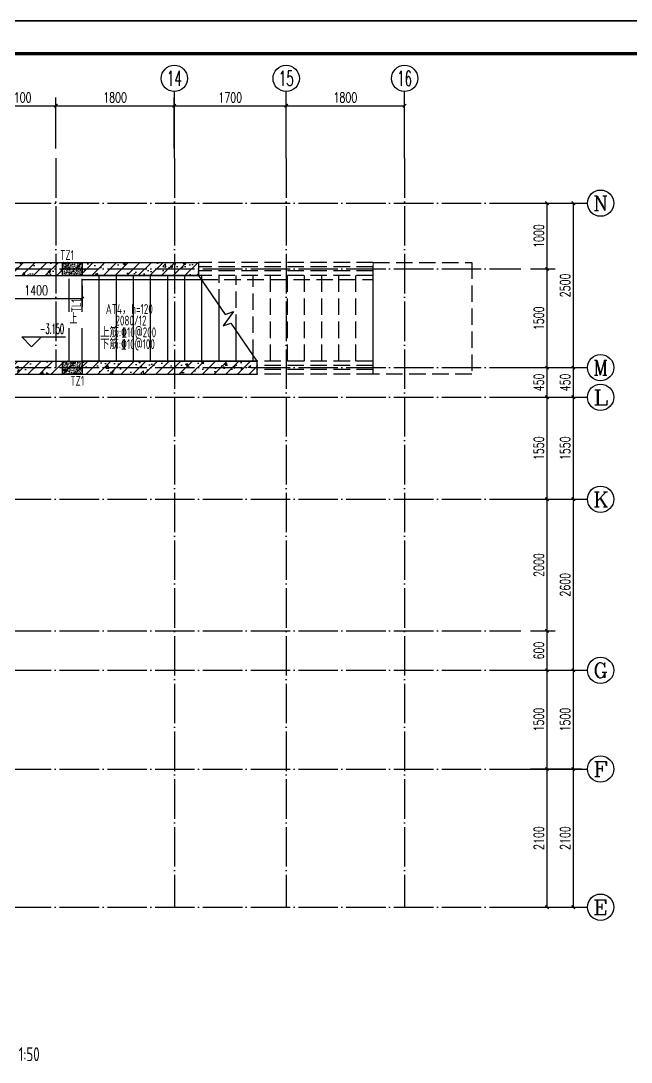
# Model space of a CAD drawing. Extents: x 393367 to 3005760, y 4998 to 826018.
# Drawn here: x 2821809 to 2831084, y 571535 to 587362 of the extents above; entities that cross this region are included whole.
import ezdxf
from ezdxf.enums import TextEntityAlignment as Align

# ---------------------------------------------------------------- set-up
doc = ezdxf.new("R2010")
doc.units = 0
doc.header["$LTSCALE"] = 1000
for name, pattern in [('#P_--_20B1_001_t3$0$DASH', [0.35, 0.25, -0.1]), ('DASHED', [0.75, 0.5, -0.25]), ('DOTE', [2.42, 2, -0.2, 0.02, -0.2])]:
    doc.linetypes.add(name, pattern=pattern)
doc.layers.get('0').update_dxf_attribs({"linetype": 'CONTINUOUS'})
doc.layers.get('Defpoints').update_dxf_attribs({"linetype": 'CONTINUOUS'})
for name, color, linetype in [('-TK', 7, 'CONTINUOUS'), ('AXIS', 3, 'CONTINUOUS'), ('AXIS_TEXT', 7, 'CONTINUOUS'), ('DIM_ELEV', 3, 'CONTINUOUS'), ('DIM_SYMB', 3, 'CONTINUOUS'), ('DOTE', 8, 'DOTE'), ('G', 1, 'CONTINUOUS'), ('PUB_DIM', 3, 'CONTINUOUS'), ('PUB_HATCH', 8, 'CONTINUOUS'), ('PUB_TEXT', 7, 'CONTINUOUS'), ('S-梁', 4, 'DASHED'), ('STAIR', 2, 'CONTINUOUS'), ('TEXT', 7, 'CONTINUOUS'), ('WALL', 130, 'CONTINUOUS'), ('尺寸标注', 86, 'CONTINUOUS')]:
    doc.layers.add(name, color=color, linetype=linetype)
doc.layers.add('yichutu', color=7, linetype='CONTINUOUS', true_color=0xffffff, plot=False)
doc.layers.add('平面-看线', color=148, linetype='CONTINUOUS', lineweight=15)
doc.styles.add('_TCH_AXIS', font='COMPLEX', dxfattribs={"bigfont": 'GBCBIG'})
doc.styles.add('_TCH_DIM', font='simplex.shx', dxfattribs={"width": 0.65, "bigfont": 'gbcbig.shx'})
doc.styles.add('_TCH_DIM_T3', font='SIMPLEX', dxfattribs={"width": 0.705882, "bigfont": 'GBCBIG'})
doc.styles.add('COMPLEX', font='COMPLEX')
doc.styles.add('TSSD_Rein', font='Tssdeng.shx', dxfattribs={"width": 0.7, "bigfont": 'hztxt.shx'})
doc.dimstyles.new('_TCH_ARCH&&50', dxfattribs={"dimtxt": 148.75, "dimasz": 50, "dimexe": 125, "dimexo": 150, "dimgap": 50, "dimtad": 1, "dimdec": 0, "dimzin": 0, "dimdsep": 46, "dimtxsty": '_TCH_DIM_T3', "dimblk": 'ARCHTICK', "dimcen": 0.09, "dimclrt": 4, "dimazin": 2, "dimtfac": 1, "dimtdec": 0, "dimtix": 1, "dimtmove": 2, "dimatfit": 3, "dimfxl": 1, "dimtolj": 1, "dimtzin": 0, "dimarcsym": 0})
pattern_1 = [(45, (2400942.72, 472320.16), (-88.388348, 88.388348), []), (50, (2400942.72, 472320.16), (358.6301, -31.37607), [37.5, -412.5]), (355, (2400942.7, 472320.16), (-69.37567, 376.09607), [30, -330]), (100.4514, (2400972.6, 472317.55), (289.2547, 344.71977), [31.8701, -350.57106]), (46.1842, (2400942.7, 472420.16), (533.62052, -82.7595), [56.25, -618.75]), (96.6356, (2400987.2, 472413.26), (467.33135, 487.05894), [47.80514, -525.8565]), (351.1842, (2400942.7, 472420.16), (467.331, 487.0593), [45, -495]), (21, (2400992.72, 472395.16), (298.45353, -201.30945), [37.5, -412.5]), (326, (2400992.7, 472395.16), (121.65767, 362.57502), [30, -330]), (71.4514, (2401017.6, 472378.4), (420.11131, 161.26525), [31.8701, -350.57106]), (37.5, (2400942.72, 472320.16), (6.079928, 166.446927), [0, -326, 0, -335, 0, -331.25]), (7.5, (2400942.72, 472320.16), (131.53477, 197.205856), [0, -191, 0, -318.5, 0, -126.25]), (327.5, (2400831.22, 472320.16), (266.91122, -11.277436), [0, -125, 0, -390, 0, -517.5]), (317.5, (2400781.22, 472320.16), (291.59308, 50.05249), [0, -162.5, 0, -259, 0, -367.5])]

# ---------------------------------------------------------------- blocks, each defined once
blk = doc.blocks.new('_axiso')
blk.add_circle((0, 0), 0.5)
at = {"layer": 'AXIS_TEXT', "style": 'COMPLEX', "width": 1.041667}
blk.add_attdef('A', text='', height=0.56, dxfattribs=at).set_placement((-0.25, -0.28), (0.25, -0.28), align=Align.FIT)
blk = doc.blocks.new('_ArchTick')
at = {"color": 0, "linetype": 'ByBlock', "const_width": 0.4}
blk.add_lwpolyline([(-0.5, -0.5), (0.5, 0.5)], dxfattribs=at)
blk = doc.blocks.new('*D2053')
at = {"layer": 'Defpoints', "color": 0, "transparency": 16777216}
for p in [(2829405, 575991), (2829805, 575991), (2829405, 573891)]:
    blk.add_point(p, dxfattribs=at)
at = {"layer": '尺寸标注', "color": 0, "lineweight": -2, "transparency": 16777216}
for p, q in [((2829555, 575991), (2829930, 575991)), ((2829805, 573891), (2829805, 575991)), ((2829555, 573891), (2829930, 573891))]:
    blk.add_line(p, q, dxfattribs=at)
at = {"layer": '尺寸标注', "color": 0, "lineweight": -2, "transparency": 16777216, "xscale": 50, "yscale": 50, "zscale": 50}
for p, rotation in [((2829805, 575991), 90), ((2829805, 573891), 270)]:
    blk.add_blockref('_ArchTick', p, dxfattribs=dict(at, rotation=rotation))
at = {"layer": '尺寸标注', "color": 4, "transparency": 16777216, "insert": (2829681, 574941), "char_height": 148.8, "attachment_point": 5, "rotation": 90, "style": '_TCH_DIM_T3'}
blk.add_mtext('\\A1;2100', dxfattribs=at)
blk = doc.blocks.new('*D2054')
at = {"layer": 'Defpoints', "color": 0, "transparency": 16777216}
for p in [(2829405, 577491), (2829805, 577491), (2829405, 575991)]:
    blk.add_point(p, dxfattribs=at)
at = {"layer": '尺寸标注', "color": 0, "lineweight": -2, "transparency": 16777216}
for p, q in [((2829555, 577491), (2829930, 577491)), ((2829805, 575991), (2829805, 577491)), ((2829555, 575991), (2829930, 575991))]:
    blk.add_line(p, q, dxfattribs=at)
at = {"layer": '尺寸标注', "color": 0, "lineweight": -2, "transparency": 16777216, "xscale": 50, "yscale": 50, "zscale": 50}
for p, rotation in [((2829805, 577491), 90), ((2829805, 575991), 270)]:
    blk.add_blockref('_ArchTick', p, dxfattribs=dict(at, rotation=rotation))
at = {"layer": '尺寸标注', "color": 4, "transparency": 16777216, "insert": (2829681, 576741), "char_height": 148.8, "attachment_point": 5, "rotation": 90, "style": '_TCH_DIM_T3'}
blk.add_mtext('\\A1;1500', dxfattribs=at)
blk = doc.blocks.new('*D2055')
at = {"layer": 'Defpoints', "color": 0, "transparency": 16777216}
for p in [(2829405, 578091), (2829805, 578091), (2829405, 577491)]:
    blk.add_point(p, dxfattribs=at)
at = {"layer": '尺寸标注', "color": 0, "lineweight": -2, "transparency": 16777216}
for p, q in [((2829555, 578091), (2829930, 578091)), ((2829805, 577491), (2829805, 578091)), ((2829555, 577491), (2829930, 577491))]:
    blk.add_line(p, q, dxfattribs=at)
at = {"layer": '尺寸标注', "color": 0, "lineweight": -2, "transparency": 16777216, "xscale": 50, "yscale": 50, "zscale": 50}
for p, rotation in [((2829805, 578091), 90), ((2829805, 577491), 270)]:
    blk.add_blockref('_ArchTick', p, dxfattribs=dict(at, rotation=rotation))
at = {"layer": '尺寸标注', "color": 4, "transparency": 16777216, "insert": (2829681, 577791), "char_height": 148.8, "attachment_point": 5, "rotation": 90, "style": '_TCH_DIM_T3'}
blk.add_mtext('\\A1;600', dxfattribs=at)
blk = doc.blocks.new('*D2056')
at = {"layer": 'Defpoints', "color": 0, "transparency": 16777216}
for p in [(2829405, 580091), (2829805, 580091), (2829405, 578091)]:
    blk.add_point(p, dxfattribs=at)
at = {"layer": '尺寸标注', "color": 0, "lineweight": -2, "transparency": 16777216}
for p, q in [((2829555, 580091), (2829930, 580091)), ((2829805, 578091), (2829805, 580091)), ((2829555, 578091), (2829930, 578091))]:
    blk.add_line(p, q, dxfattribs=at)
at = {"layer": '尺寸标注', "color": 0, "lineweight": -2, "transparency": 16777216, "xscale": 50, "yscale": 50, "zscale": 50}
for p, rotation in [((2829805, 580091), 90), ((2829805, 578091), 270)]:
    blk.add_blockref('_ArchTick', p, dxfattribs=dict(at, rotation=rotation))
at = {"layer": '尺寸标注', "color": 4, "transparency": 16777216, "insert": (2829681, 579091), "char_height": 148.8, "attachment_point": 5, "rotation": 90, "style": '_TCH_DIM_T3'}
blk.add_mtext('\\A1;2000', dxfattribs=at)
blk = doc.blocks.new('*D2057')
at = {"layer": 'Defpoints', "color": 0, "transparency": 16777216}
for p in [(2829405, 581641), (2829805, 581641), (2829405, 580091)]:
    blk.add_point(p, dxfattribs=at)
at = {"layer": '尺寸标注', "color": 0, "lineweight": -2, "transparency": 16777216}
for p, q in [((2829555, 581641), (2829930, 581641)), ((2829805, 580091), (2829805, 581641)), ((2829555, 580091), (2829930, 580091))]:
    blk.add_line(p, q, dxfattribs=at)
at = {"layer": '尺寸标注', "color": 0, "lineweight": -2, "transparency": 16777216, "xscale": 50, "yscale": 50, "zscale": 50}
for p, rotation in [((2829805, 581641), 90), ((2829805, 580091), 270)]:
    blk.add_blockref('_ArchTick', p, dxfattribs=dict(at, rotation=rotation))
at = {"layer": '尺寸标注', "color": 4, "transparency": 16777216, "insert": (2829681, 580866), "char_height": 148.8, "attachment_point": 5, "rotation": 90, "style": '_TCH_DIM_T3'}
blk.add_mtext('\\A1;1550', dxfattribs=at)
blk = doc.blocks.new('*D2058')
at = {"layer": 'Defpoints', "color": 0, "transparency": 16777216}
for p in [(2829405, 582091), (2829805, 582091), (2829405, 581641)]:
    blk.add_point(p, dxfattribs=at)
at = {"layer": '尺寸标注', "color": 0, "lineweight": -2, "transparency": 16777216}
for p, q in [((2829555, 582091), (2829930, 582091)), ((2829805, 581641), (2829805, 582091)), ((2829555, 581641), (2829930, 581641))]:
    blk.add_line(p, q, dxfattribs=at)
at = {"layer": '尺寸标注', "color": 0, "lineweight": -2, "transparency": 16777216, "xscale": 50, "yscale": 50, "zscale": 50}
for p, rotation in [((2829805, 582091), 90), ((2829805, 581641), 270)]:
    blk.add_blockref('_ArchTick', p, dxfattribs=dict(at, rotation=rotation))
at = {"layer": '尺寸标注', "color": 4, "transparency": 16777216, "insert": (2829681, 581866), "char_height": 148.8, "attachment_point": 5, "rotation": 90, "style": '_TCH_DIM_T3'}
blk.add_mtext('\\A1;450', dxfattribs=at)
blk = doc.blocks.new('*D2059')
at = {"layer": 'Defpoints', "color": 0, "transparency": 16777216}
for p in [(2829405, 583591), (2829805, 583591), (2829405, 582091)]:
    blk.add_point(p, dxfattribs=at)
at = {"layer": '尺寸标注', "color": 0, "lineweight": -2, "transparency": 16777216}
for p, q in [((2829555, 583591), (2829930, 583591)), ((2829805, 582091), (2829805, 583591)), ((2829555, 582091), (2829930, 582091))]:
    blk.add_line(p, q, dxfattribs=at)
at = {"layer": '尺寸标注', "color": 0, "lineweight": -2, "transparency": 16777216, "xscale": 50, "yscale": 50, "zscale": 50}
for p, rotation in [((2829805, 583591), 90), ((2829805, 582091), 270)]:
    blk.add_blockref('_ArchTick', p, dxfattribs=dict(at, rotation=rotation))
at = {"layer": '尺寸标注', "color": 4, "transparency": 16777216, "insert": (2829681, 582841), "char_height": 148.8, "attachment_point": 5, "rotation": 90, "style": '_TCH_DIM_T3'}
blk.add_mtext('\\A1;1500', dxfattribs=at)
blk = doc.blocks.new('*D2060')
at = {"layer": 'Defpoints', "color": 0, "transparency": 16777216}
for p in [(2829405, 584591), (2829805, 584591), (2829405, 583591)]:
    blk.add_point(p, dxfattribs=at)
at = {"layer": '尺寸标注', "color": 0, "lineweight": -2, "transparency": 16777216}
for p, q in [((2829555, 584591), (2829930, 584591)), ((2829805, 583591), (2829805, 584591)), ((2829555, 583591), (2829930, 583591))]:
    blk.add_line(p, q, dxfattribs=at)
at = {"layer": '尺寸标注', "color": 0, "lineweight": -2, "transparency": 16777216, "xscale": 50, "yscale": 50, "zscale": 50}
for p, rotation in [((2829805, 584591), 90), ((2829805, 583591), 270)]:
    blk.add_blockref('_ArchTick', p, dxfattribs=dict(at, rotation=rotation))
at = {"layer": '尺寸标注', "color": 4, "transparency": 16777216, "insert": (2829681, 584091), "char_height": 148.8, "attachment_point": 5, "rotation": 90, "style": '_TCH_DIM_T3'}
blk.add_mtext('\\A1;1000', dxfattribs=at)
blk = doc.blocks.new('*D2061')
at = {"layer": 'Defpoints', "color": 0, "transparency": 16777216}
for p in [(2829405, 575991), (2830205, 575991), (2829405, 573891)]:
    blk.add_point(p, dxfattribs=at)
at = {"layer": 'PUB_DIM', "color": 0, "lineweight": -2, "transparency": 16777216}
for p, q in [((2829555, 575991), (2830330, 575991)), ((2830205, 573891), (2830205, 575991)), ((2829555, 573891), (2830330, 573891))]:
    blk.add_line(p, q, dxfattribs=at)
at = {"layer": 'PUB_DIM', "color": 0, "lineweight": -2, "transparency": 16777216, "xscale": 50, "yscale": 50, "zscale": 50}
for p, rotation in [((2830205, 575991), 90), ((2830205, 573891), 270)]:
    blk.add_blockref('_ArchTick', p, dxfattribs=dict(at, rotation=rotation))
at = {"layer": 'PUB_DIM', "color": 4, "transparency": 16777216, "insert": (2830081, 574941), "char_height": 148.8, "attachment_point": 5, "rotation": 90, "style": '_TCH_DIM_T3'}
blk.add_mtext('\\A1;2100', dxfattribs=at)
blk = doc.blocks.new('*D2062')
at = {"layer": 'Defpoints', "color": 0, "transparency": 16777216}
for p in [(2829405, 577491), (2830205, 577491), (2829405, 575991)]:
    blk.add_point(p, dxfattribs=at)
at = {"layer": 'PUB_DIM', "color": 0, "lineweight": -2, "transparency": 16777216}
for p, q in [((2829555, 577491), (2830330, 577491)), ((2830205, 575991), (2830205, 577491)), ((2829555, 575991), (2830330, 575991))]:
    blk.add_line(p, q, dxfattribs=at)
at = {"layer": 'PUB_DIM', "color": 0, "lineweight": -2, "transparency": 16777216, "xscale": 50, "yscale": 50, "zscale": 50}
for p, rotation in [((2830205, 577491), 90), ((2830205, 575991), 270)]:
    blk.add_blockref('_ArchTick', p, dxfattribs=dict(at, rotation=rotation))
at = {"layer": 'PUB_DIM', "color": 4, "transparency": 16777216, "insert": (2830081, 576741), "char_height": 148.8, "attachment_point": 5, "rotation": 90, "style": '_TCH_DIM_T3'}
blk.add_mtext('\\A1;1500', dxfattribs=at)
blk = doc.blocks.new('*D2063')
at = {"layer": 'Defpoints', "color": 0, "transparency": 16777216}
for p in [(2829405, 580091), (2830205, 580091), (2829405, 577491)]:
    blk.add_point(p, dxfattribs=at)
at = {"layer": 'PUB_DIM', "color": 0, "lineweight": -2, "transparency": 16777216}
for p, q in [((2829555, 580091), (2830330, 580091)), ((2830205, 577491), (2830205, 580091)), ((2829555, 577491), (2830330, 577491))]:
    blk.add_line(p, q, dxfattribs=at)
at = {"layer": 'PUB_DIM', "color": 0, "lineweight": -2, "transparency": 16777216, "xscale": 50, "yscale": 50, "zscale": 50}
for p, rotation in [((2830205, 580091), 90), ((2830205, 577491), 270)]:
    blk.add_blockref('_ArchTick', p, dxfattribs=dict(at, rotation=rotation))
at = {"layer": 'PUB_DIM', "color": 4, "transparency": 16777216, "insert": (2830081, 578791), "char_height": 148.8, "attachment_point": 5, "rotation": 90, "style": '_TCH_DIM_T3'}
blk.add_mtext('\\A1;2600', dxfattribs=at)
blk = doc.blocks.new('*D2064')
at = {"layer": 'Defpoints', "color": 0, "transparency": 16777216}
for p in [(2829405, 581641), (2830205, 581641), (2829405, 580091)]:
    blk.add_point(p, dxfattribs=at)
at = {"layer": 'PUB_DIM', "color": 0, "lineweight": -2, "transparency": 16777216}
for p, q in [((2829555, 581641), (2830330, 581641)), ((2830205, 580091), (2830205, 581641)), ((2829555, 580091), (2830330, 580091))]:
    blk.add_line(p, q, dxfattribs=at)
at = {"layer": 'PUB_DIM', "color": 0, "lineweight": -2, "transparency": 16777216, "xscale": 50, "yscale": 50, "zscale": 50}
for p, rotation in [((2830205, 581641), 90), ((2830205, 580091), 270)]:
    blk.add_blockref('_ArchTick', p, dxfattribs=dict(at, rotation=rotation))
at = {"layer": 'PUB_DIM', "color": 4, "transparency": 16777216, "insert": (2830081, 580866), "char_height": 148.8, "attachment_point": 5, "rotation": 90, "style": '_TCH_DIM_T3'}
blk.add_mtext('\\A1;1550', dxfattribs=at)
blk = doc.blocks.new('*D2065')
at = {"layer": 'Defpoints', "color": 0, "transparency": 16777216}
for p in [(2829405, 582091), (2830205, 582091), (2829405, 581641)]:
    blk.add_point(p, dxfattribs=at)
at = {"layer": 'PUB_DIM', "color": 0, "lineweight": -2, "transparency": 16777216}
for p, q in [((2829555, 582091), (2830330, 582091)), ((2830205, 581641), (2830205, 582091)), ((2829555, 581641), (2830330, 581641))]:
    blk.add_line(p, q, dxfattribs=at)
at = {"layer": 'PUB_DIM', "color": 0, "lineweight": -2, "transparency": 16777216, "xscale": 50, "yscale": 50, "zscale": 50}
for p, rotation in [((2830205, 582091), 90), ((2830205, 581641), 270)]:
    blk.add_blockref('_ArchTick', p, dxfattribs=dict(at, rotation=rotation))
at = {"layer": 'PUB_DIM', "color": 4, "transparency": 16777216, "insert": (2830081, 581866), "char_height": 148.8, "attachment_point": 5, "rotation": 90, "style": '_TCH_DIM_T3'}
blk.add_mtext('\\A1;450', dxfattribs=at)
blk = doc.blocks.new('*D2066')
at = {"layer": 'Defpoints', "color": 0, "transparency": 16777216}
for p in [(2829405, 584591), (2830205, 584591), (2829405, 582091)]:
    blk.add_point(p, dxfattribs=at)
at = {"layer": 'PUB_DIM', "color": 0, "lineweight": -2, "transparency": 16777216}
for p, q in [((2829555, 584591), (2830330, 584591)), ((2830205, 582091), (2830205, 584591)), ((2829555, 582091), (2830330, 582091))]:
    blk.add_line(p, q, dxfattribs=at)
at = {"layer": 'PUB_DIM', "color": 0, "lineweight": -2, "transparency": 16777216, "xscale": 50, "yscale": 50, "zscale": 50}
for p, rotation in [((2830205, 584591), 90), ((2830205, 582091), 270)]:
    blk.add_blockref('_ArchTick', p, dxfattribs=dict(at, rotation=rotation))
at = {"layer": 'PUB_DIM', "color": 4, "transparency": 16777216, "insert": (2830081, 583341), "char_height": 148.8, "attachment_point": 5, "rotation": 90, "style": '_TCH_DIM_T3'}
blk.add_mtext('\\A1;2500', dxfattribs=at)
blk = doc.blocks.new('*D2110')
at = {"layer": 'Defpoints', "color": 0, "transparency": 16777216}
for p in [(2821341, 583491), (2822741, 583491), (2822741, 583141)]:
    blk.add_point(p, dxfattribs=at)
at = {"layer": '尺寸标注', "color": 0, "lineweight": -2, "transparency": 16777216}
for p, q in [((2821341, 583341), (2821341, 583016)), ((2822741, 583341), (2822741, 583016)), ((2821341, 583141), (2822741, 583141))]:
    blk.add_line(p, q, dxfattribs=at)
at = {"layer": '尺寸标注', "color": 0, "lineweight": -2, "transparency": 16777216, "xscale": 50, "yscale": 50, "zscale": 50, "rotation": 180}
blk.add_blockref('_ArchTick', (2821341, 583141), dxfattribs=at)
at = {"layer": '尺寸标注', "color": 0, "lineweight": -2, "transparency": 16777216, "xscale": 50, "yscale": 50, "zscale": 50}
blk.add_blockref('_ArchTick', (2822741, 583141), dxfattribs=at)
at = {"layer": '尺寸标注', "color": 4, "transparency": 16777216, "insert": (2822041, 583265), "char_height": 148.8, "attachment_point": 5, "style": '_TCH_DIM_T3'}
blk.add_mtext('\\A1;1400', dxfattribs=at)
blk = doc.blocks.new('*D2123')
at = {"layer": 'Defpoints', "color": 0, "transparency": 16777216}
for p in [(2822341, 586072), (2821241, 585272), (2822341, 585272)]:
    blk.add_point(p, dxfattribs=at)
at = {"layer": 'PUB_DIM', "color": 0, "lineweight": -2, "transparency": 16777216}
for p, q in [((2821241, 585422), (2821241, 586197)), ((2822341, 585422), (2822341, 586197)), ((2821241, 586072), (2822341, 586072))]:
    blk.add_line(p, q, dxfattribs=at)
at = {"layer": 'PUB_DIM', "color": 0, "lineweight": -2, "transparency": 16777216, "xscale": 50, "yscale": 50, "zscale": 50, "rotation": 180}
blk.add_blockref('_ArchTick', (2821241, 586072), dxfattribs=at)
at = {"layer": 'PUB_DIM', "color": 0, "lineweight": -2, "transparency": 16777216, "xscale": 50, "yscale": 50, "zscale": 50}
blk.add_blockref('_ArchTick', (2822341, 586072), dxfattribs=at)
at = {"layer": 'PUB_DIM', "color": 4, "transparency": 16777216, "insert": (2821791, 586197), "char_height": 148.8, "attachment_point": 5, "style": '_TCH_DIM_T3'}
blk.add_mtext('\\A1;1100', dxfattribs=at)
blk = doc.blocks.new('*D2124')
at = {"layer": 'Defpoints', "color": 0, "transparency": 16777216}
for p in [(2824141, 586072), (2822341, 585272), (2824141, 585272)]:
    blk.add_point(p, dxfattribs=at)
at = {"layer": 'PUB_DIM', "color": 0, "lineweight": -2, "transparency": 16777216}
for p, q in [((2822341, 585422), (2822341, 586197)), ((2824141, 585422), (2824141, 586197)), ((2822341, 586072), (2824141, 586072))]:
    blk.add_line(p, q, dxfattribs=at)
at = {"layer": 'PUB_DIM', "color": 0, "lineweight": -2, "transparency": 16777216, "xscale": 50, "yscale": 50, "zscale": 50, "rotation": 180}
blk.add_blockref('_ArchTick', (2822341, 586072), dxfattribs=at)
at = {"layer": 'PUB_DIM', "color": 0, "lineweight": -2, "transparency": 16777216, "xscale": 50, "yscale": 50, "zscale": 50}
blk.add_blockref('_ArchTick', (2824141, 586072), dxfattribs=at)
at = {"layer": 'PUB_DIM', "color": 4, "transparency": 16777216, "insert": (2823241, 586197), "char_height": 148.8, "attachment_point": 5, "style": '_TCH_DIM_T3'}
blk.add_mtext('\\A1;1800', dxfattribs=at)
blk = doc.blocks.new('*D2125')
at = {"layer": 'Defpoints', "color": 0, "transparency": 16777216}
for p in [(2825841, 586072), (2824141, 585272), (2825841, 585272)]:
    blk.add_point(p, dxfattribs=at)
at = {"layer": 'PUB_DIM', "color": 0, "lineweight": -2, "transparency": 16777216}
for p, q in [((2824141, 585422), (2824141, 586197)), ((2825841, 585422), (2825841, 586197)), ((2824141, 586072), (2825841, 586072))]:
    blk.add_line(p, q, dxfattribs=at)
at = {"layer": 'PUB_DIM', "color": 0, "lineweight": -2, "transparency": 16777216, "xscale": 50, "yscale": 50, "zscale": 50, "rotation": 180}
blk.add_blockref('_ArchTick', (2824141, 586072), dxfattribs=at)
at = {"layer": 'PUB_DIM', "color": 0, "lineweight": -2, "transparency": 16777216, "xscale": 50, "yscale": 50, "zscale": 50}
blk.add_blockref('_ArchTick', (2825841, 586072), dxfattribs=at)
at = {"layer": 'PUB_DIM', "color": 4, "transparency": 16777216, "insert": (2824991, 586197), "char_height": 148.8, "attachment_point": 5, "style": '_TCH_DIM_T3'}
blk.add_mtext('\\A1;1700', dxfattribs=at)
blk = doc.blocks.new('*D2126')
at = {"layer": 'Defpoints', "color": 0, "transparency": 16777216}
for p in [(2827641, 586072), (2825841, 585272), (2827641, 585272)]:
    blk.add_point(p, dxfattribs=at)
at = {"layer": 'PUB_DIM', "color": 0, "lineweight": -2, "transparency": 16777216}
for p, q in [((2825841, 585422), (2825841, 586197)), ((2827641, 585422), (2827641, 586197)), ((2825841, 586072), (2827641, 586072))]:
    blk.add_line(p, q, dxfattribs=at)
at = {"layer": 'PUB_DIM', "color": 0, "lineweight": -2, "transparency": 16777216, "xscale": 50, "yscale": 50, "zscale": 50, "rotation": 180}
blk.add_blockref('_ArchTick', (2825841, 586072), dxfattribs=at)
at = {"layer": 'PUB_DIM', "color": 0, "lineweight": -2, "transparency": 16777216, "xscale": 50, "yscale": 50, "zscale": 50}
blk.add_blockref('_ArchTick', (2827641, 586072), dxfattribs=at)
at = {"layer": 'PUB_DIM', "color": 4, "transparency": 16777216, "insert": (2826741, 586197), "char_height": 148.8, "attachment_point": 5, "style": '_TCH_DIM_T3'}
blk.add_mtext('\\A1;1800', dxfattribs=at)
blk = doc.blocks.new('A1')
blk.add_lwpolyline([(0, 59400), (0, 0), (84100, 0), (84100, 59400)], close=True)
at = {"const_width": 100}
blk.add_lwpolyline([(2500, 58400), (2500, 1000), (83100, 1000), (83100, 58400)], close=True, dxfattribs=at)
blk = doc.blocks.new('yct-841-594-42050-29700-50-1000')
at = {"layer": 'yichutu', "color": 7, "true_color": 0xffffff}
blk.add_lwpolyline([(0, 0), (0, 29700), (42050, 29700), (42050, 0)], close=True, dxfattribs=at)

msp = doc.modelspace()

# ---------------------------------------------------------------- hatches: boundary and pattern name
at = {"layer": 'G'}
h = msp.add_hatch(dxfattribs=at)
h.set_pattern_fill('AR-CONC', color=256, scale=5, angle=-450, style=0)
h.set_pattern_definition([(140, (3256398.597, -6862806.185), (3.13760675, 35.86300913), [3.75, -41.25]), (85, (3256398.597, -6862806.185), (-37.60960669, -6.93756668), [3, -33]), (190.4514, (3256398.858, -6862803.196), (-34.4719771, 28.92546909), [3.1870095, -35.0571056]), (136.1842, (3256388.597, -6862806.185), (8.27595072, 53.36205243), [5.625, -61.875]), (186.6356, (3256389.286, -6862801.74), (-48.70589355, 46.73313528), [4.7805144, -52.58565]), (81.1842, (3256388.597, -6862806.185), (-48.70593005, 46.73309726), [4.5, -49.5]), (111, (3256391.097, -6862801.185), (20.13094453, 29.84535261), [3.75, -41.25]), (56, (3256391.097, -6862801.185), (-36.25750225, 12.1657666), [3, -33]), (161.4514, (3256392.774, -6862798.698), (-16.12652484, 42.01113143), [3.1870095, -35.0571056]), (127.5, (3256398.597, -6862806.185), (-16.644692692, 0.607992766), [0, -32.6, 0, -33.5, 0, -33.125]), (97.5, (3256398.597, -6862806.185), (-19.720585594, 13.15347687), [0, -19.1, 0, -31.85, 0, -12.625]), (57.5, (3256398.597, -6862817.335), (1.127743587, 26.691121809), [0, -12.5, 0, -39, 0, -51.75]), (47.5, (3256398.597, -6862822.335), (-5.00524912, 29.15930847), [0, -16.25, 0, -25.9, 0, -36.75])])
h.paths.add_polyline_path([(2822441.18514, 583491.00483), (2822441.18514, 583691.00483), (2822741.18514, 583691.00483), (2822741.18514, 583491.00483)])
h = msp.add_hatch(dxfattribs=at)
h.set_pattern_fill('AR-CONC', color=256, scale=5, angle=-450, style=0)
h.set_pattern_definition([(140, (3256398.685, -6864306.342), (3.13760675, 35.86300913), [3.75, -41.25]), (85, (3256398.685, -6864306.34), (-37.60960669, -6.93756668), [3, -33]), (190.4514, (3256398.947, -6864303.353), (-34.4719771, 28.92546909), [3.1870095, -35.0571056]), (136.1842, (3256388.685, -6864306.34), (8.27595072, 53.36205243), [5.625, -61.875]), (186.6356, (3256389.375, -6864301.895), (-48.70589355, 46.73313528), [4.7805144, -52.58565]), (81.1842, (3256388.685, -6864306.34), (-48.70593005, 46.73309726), [4.5, -49.5]), (111, (3256391.185, -6864301.342), (20.13094453, 29.84535261), [3.75, -41.25]), (56, (3256391.185, -6864301.34), (-36.25750225, 12.1657666), [3, -33]), (161.4514, (3256392.863, -6864298.855), (-16.12652484, 42.01113143), [3.1870095, -35.0571056]), (127.5, (3256398.685, -6864306.342), (-16.644692692, 0.607992766), [0, -32.6, 0, -33.5, 0, -33.125]), (97.5, (3256398.685, -6864306.342), (-19.720585594, 13.15347687), [0, -19.1, 0, -31.85, 0, -12.625]), (57.5, (3256398.685, -6864317.492), (1.127743587, 26.691121809), [0, -12.5, 0, -39, 0, -51.75]), (47.5, (3256398.685, -6864322.492), (-5.00524912, 29.15930847), [0, -16.25, 0, -25.9, 0, -36.75])])
h.paths.add_polyline_path([(2822441.27386, 581990.84799), (2822441.27386, 582190.84799), (2822741.27386, 582190.84799), (2822741.27386, 581990.84799)])
at = {"layer": 'PUB_HATCH'}
h = msp.add_hatch(dxfattribs=at)
h.set_pattern_fill('钢筋混凝土', color=256, scale=50, style=0)
h.set_pattern_definition(pattern_1)
h.paths.add_polyline_path([(2821241.43114, 583690.89165), (2821241.44623, 583490.89165), (2824509.19268, 583491.13824), (2824509.17759, 583691.13824)])
h = msp.add_hatch(dxfattribs=at)
h.set_pattern_fill('钢筋混凝土', color=256, scale=50, style=0)
h.set_pattern_definition(pattern_1)
h.paths.add_polyline_path([(2821141.43868, 582190.88678), (2821341.43868, 581990.89861), (2825393.19105, 581991.13824), (2825393.17922, 582191.13824)])

# ---------------------------------------------------------------- linework, layer by layer
at = {"layer": 'AXIS'}
for p, q in [((2824141.43874, 585272.35654), (2824141.43874, 586286.96412)), ((2825841.43874, 585272.35654), (2825841.43874, 586286.96412)), ((2827641.43874, 585272.35654), (2827641.43874, 586286.96412)), ((2829405.01824, 584590.8927), (2830419.62582, 584590.8927)), ((2829405.01824, 582090.8937), (2830419.62582, 582090.8937)), ((2829405.01824, 581640.8937), (2830419.62582, 581640.8937)), ((2829405.01824, 580090.89371), (2830419.62582, 580090.89371)), ((2829405.01824, 577490.8937), (2830419.62582, 577490.8937)), ((2829405.01824, 575990.8937), (2830419.62582, 575990.8937)), ((2829405.01824, 573890.8937), (2830419.62582, 573890.8937))]:
    msp.add_line(p, q, dxfattribs=at)
at = {"layer": 'DIM_ELEV', "color": 6}
for p, q in [((2821972.29964, 582406.93499), (2821822.29964, 582556.93499)), ((2821822.29964, 582556.93499), (2822487.22011, 582556.93499)), ((2821972.29964, 582406.93499), (2822122.29964, 582556.93499))]:
    msp.add_line(p, q, dxfattribs=at)
at = {"layer": 'DIM_SYMB'}
msp.add_lwpolyline([(2822673.13202, 582841.13789, 0, 0, 0), (2824671.18514, 582841.14408, 40, 0, 0), (2824821.18514, 582841.14454, 0, 0, 0)], format="xyseb", dxfattribs=at)
at = {"layer": 'DOTE', "linetype": 'DOTE', "ltscale": 0.3}
for p, q in [((2822341.43985, 585272.35654), (2822341.43985, 582090.8927)), ((2824141.43868, 585272.35654), (2824141.43868, 573890.89559)), ((2825841.43868, 585272.35654), (2825841.43868, 573890.89787)), ((2827641.43868, 585272.35654), (2827641.43868, 573890.89787)), ((2818041.43868, 584590.8927), (2829405.01824, 584590.8927)), ((2818041.43868, 583590.89165), (2829405.01822, 583590.89165)), ((2818041.43868, 582090.8927), (2829405.01824, 582090.8927)), ((2818041.43868, 581640.8927), (2829405.01824, 581640.8927)), ((2818041.43868, 580090.8927), (2829405.01824, 580090.8927)), ((2818041.43868, 578090.89158), (2829405.01824, 578090.89969)), ((2818041.43868, 577490.89356), (2829405.01824, 577490.89356)), ((2818041.43868, 575990.89152), (2829405.01824, 575990.89963)), ((2818041.43868, 573890.89152), (2829405.01824, 573890.89963))]:
    msp.add_line(p, q, dxfattribs=at)
at = {"layer": 'G'}
for points in [[(2822441.18514, 583491.00483), (2822441.18514, 583691.00483), (2822741.18514, 583691.00483), (2822741.18514, 583491.00483)], [(2822441.27386, 581990.84799), (2822441.27386, 582190.84799), (2822741.27386, 582190.84799), (2822741.27386, 581990.84799)]]:
    msp.add_lwpolyline(points, close=True, dxfattribs=at)
at = {"layer": 'S-梁'}
for p, q in [((2822541.18514, 582191.13824), (2822541.18514, 583491.13824)), ((2822741.18514, 582191.13824), (2822741.18514, 583491.13824))]:
    msp.add_line(p, q, dxfattribs=at)
at = {"layer": 'STAIR', "color": 246, "linetype": '#P_--_20B1_001_t3$0$DASH'}
for p, q in [((2827161.18514, 583691.13824), (2824509.18514, 583691.13824)), ((2827161.18514, 583621.13824), (2824509.18514, 583621.38483)), ((2827161.18514, 583561.13824), (2824509.18514, 583561.38483)), ((2827161.18514, 583491.13824), (2824509.18514, 583491.13824)), ((2827161.18514, 583491.13824), (2824509.18514, 583491.13824)), ((2824509.18514, 583491.13824), (2824911.89027, 582898.92481)), ((2824549.98514, 583431.13824), (2827161.18514, 583431.13824)), ((2824561.18514, 583414.66765), (2824561.18514, 583491.13824)), ((2824821.18514, 583032.31471), (2824821.18514, 583491.13824)), ((2825081.18514, 582649.96177), (2825081.18514, 583491.13824)), ((2825341.18514, 582267.60883), (2825341.18514, 583491.13824)), ((2825601.18514, 582191.13824), (2825601.18514, 583491.13824)), ((2825861.18514, 582191.13824), (2825861.18514, 583491.13824)), ((2826121.18514, 582191.13824), (2826121.18514, 583491.13824)), ((2826381.18514, 582191.13824), (2826381.18514, 583491.13824)), ((2826641.18514, 582191.13824), (2826641.18514, 583491.13824)), ((2826901.18514, 582191.13824), (2826901.18514, 583491.13824)), ((2827161.18514, 582191.13824), (2827161.18514, 583491.13824)), ((2825039.36891, 582943.35674), (2824882.09113, 582725.15972)), ((2824911.89027, 582898.92481), (2825039.36891, 582943.35674)), ((2824882.09113, 582725.15972), (2825001.70164, 582766.84926)), ((2825001.70164, 582766.84926), (2825393.18514, 582191.13824)), ((2827161.18514, 582191.13824), (2825393.18514, 582191.13824)), ((2827161.18514, 582191.13824), (2825393.18514, 582191.13824)), ((2827161.18514, 582121.13824), (2825393.18514, 582121.38378)), ((2827161.18514, 582061.13824), (2825393.18514, 582061.38378)), ((2827161.18514, 581991.13824), (2825393.18514, 581991.38378))]:
    msp.add_line(p, q, dxfattribs=at)
at = {"layer": 'STAIR'}
for p, q in [((2824509.18514, 583491.13824), (2822741.18514, 583491.13824)), ((2822741.18514, 583431.13824), (2824549.98514, 583431.13824)), ((2823001.18514, 582191.13824), (2823001.18514, 583491.13824)), ((2823261.18514, 582191.13824), (2823261.18514, 583491.13824)), ((2823521.18514, 582191.13824), (2823521.18514, 583491.13824)), ((2823781.18514, 582191.13824), (2823781.18514, 583491.13824)), ((2824041.18514, 582191.13824), (2824041.18514, 583491.13824)), ((2824301.18514, 582191.13824), (2824301.18514, 583491.13824)), ((2824509.18514, 583491.13824), (2824911.89027, 582898.92481)), ((2824561.18514, 582191.13824), (2824561.18514, 583414.66765)), ((2824821.18514, 582191.13824), (2824821.18514, 583032.31471)), ((2825039.36891, 582943.35674), (2824882.09113, 582725.15972)), ((2824911.89027, 582898.92481), (2825039.36891, 582943.35674)), ((2824882.09113, 582725.15972), (2825001.70164, 582766.84926)), ((2825001.70164, 582766.84926), (2825393.18514, 582191.13824)), ((2825081.18514, 582191.13824), (2825081.18514, 582649.96177)), ((2825393.18514, 582191.13824), (2822741.18514, 582191.13824)), ((2825341.18514, 582191.13824), (2825341.18514, 582267.60883))]:
    msp.add_line(p, q, dxfattribs=at)
at = {"layer": 'STAIR', "color": 246, "linetype": '#P_--_20B1_001_t3$0$DASH'}
msp.add_lwpolyline([(2827161.18514, 583691.13824), (2828661.18514, 583691.13824), (2828661.18514, 581991.13824), (2827161.18514, 581991.13824)], close=True, dxfattribs=at)
at = {"layer": 'WALL'}
for p, q in [((2821241.43114, 583690.89165), (2824509.17759, 583691.13824)), ((2824509.17759, 583691.13824), (2824509.19268, 583491.13824)), ((2821241.44623, 583490.89165), (2824509.19268, 583491.13824)), ((2821141.43868, 582190.88678), (2825393.17922, 582191.13824)), ((2825393.17922, 582191.13824), (2825393.19105, 581991.13824)), ((2821341.43868, 581990.89861), (2825393.19105, 581991.13824))]:
    msp.add_line(p, q, dxfattribs=at)
at = {"layer": '平面-看线'}
for p, q in [((2827161.18514, 583491.13824), (2827161.18514, 583691.13824)), ((2827161.18514, 581991.13824), (2827161.18514, 582191.13824))]:
    msp.add_line(p, q, dxfattribs=at)

# ---------------------------------------------------------------- block references
at = {"layer": '-TK', "xscale": 0.5, "yscale": 0.5, "zscale": 0.5}
msp.add_blockref('A1', (2798752.93768, 557662.12225), dxfattribs=at)
at = {"layer": 'AXIS'}
ref = msp.add_blockref('_axiso', (2824141.43874, 586486.96412), dxfattribs=dict(at, xscale=400, yscale=400, zscale=400))
ref.add_attrib('A', '14', dxfattribs={"layer": 'AXIS_TEXT', "height": 226.27417, "style": '_TCH_AXIS', "width": 0.677419}).set_placement((2824028.30166, 586373.82704), (2824254.57583, 586373.82704), align=Align.FIT)
ref = msp.add_blockref('_axiso', (2825841.43874, 586486.96412), dxfattribs=dict(at, xscale=400, yscale=400, zscale=400))
ref.add_attrib('A', '15', dxfattribs={"layer": 'AXIS_TEXT', "height": 226.27417, "style": '_TCH_AXIS', "width": 0.724138}).set_placement((2825728.30165, 586373.82704), (2825954.57582, 586373.82704), align=Align.FIT)
ref = msp.add_blockref('_axiso', (2827641.43874, 586486.96412), dxfattribs=dict(at, xscale=400, yscale=400, zscale=400))
ref.add_attrib('A', '16', dxfattribs={"layer": 'AXIS_TEXT', "height": 226.27417, "style": '_TCH_AXIS', "width": 0.724138}).set_placement((2827528.30165, 586373.82704), (2827754.57582, 586373.82704), align=Align.FIT)
ref = msp.add_blockref('_axiso', (2830619.62582, 584590.8927), dxfattribs=dict(at, xscale=400, yscale=400, zscale=400))
ref.add_attrib('A', 'N', dxfattribs={"layer": 'AXIS_TEXT', "height": 226.27417, "style": '_TCH_AXIS', "width": 1.105263}).set_placement((2830506.48874, 584477.75561), (2830732.76291, 584477.75561), align=Align.FIT)
ref = msp.add_blockref('_axiso', (2830619.62582, 582090.8937), dxfattribs=dict(at, xscale=400, yscale=400, zscale=400))
ref.add_attrib('A', 'M', dxfattribs={"layer": 'AXIS_TEXT', "height": 226.27417, "style": '_TCH_AXIS'}).set_placement((2830506.48874, 581977.75662), (2830732.76291, 581977.75662), align=Align.FIT)
ref = msp.add_blockref('_axiso', (2830619.62582, 581640.8937), dxfattribs=dict(at, xscale=400, yscale=400, zscale=400))
ref.add_attrib('A', 'L', dxfattribs={"layer": 'AXIS_TEXT', "height": 226.27417, "style": '_TCH_AXIS', "width": 1.4}).set_placement((2830506.48874, 581527.75662), (2830732.76291, 581527.75662), align=Align.FIT)
ref = msp.add_blockref('_axiso', (2830619.62582, 580090.89371), dxfattribs=dict(at, xscale=400, yscale=400, zscale=400))
ref.add_attrib('A', 'K', dxfattribs={"layer": 'AXIS_TEXT', "height": 226.27417, "style": '_TCH_AXIS', "width": 1.105263}).set_placement((2830506.48874, 579977.75663), (2830732.76291, 579977.75663), align=Align.FIT)
ref = msp.add_blockref('_axiso', (2830619.62582, 577490.8937), dxfattribs=dict(at, xscale=400, yscale=400, zscale=400))
ref.add_attrib('A', 'G', dxfattribs={"layer": 'AXIS_TEXT', "height": 226.27417, "style": '_TCH_AXIS', "width": 1.166667}).set_placement((2830506.48874, 577377.75662), (2830732.76291, 577377.75662), align=Align.FIT)
ref = msp.add_blockref('_axiso', (2830619.62582, 575990.8937), dxfattribs=dict(at, xscale=400, yscale=400, zscale=400))
ref.add_attrib('A', 'F', dxfattribs={"layer": 'AXIS_TEXT', "height": 226.27417, "style": '_TCH_AXIS', "width": 1.3125}).set_placement((2830506.48874, 575877.75662), (2830732.76291, 575877.75662), align=Align.FIT)
ref = msp.add_blockref('_axiso', (2830619.62582, 573890.8937), dxfattribs=dict(at, xscale=400, yscale=400, zscale=400))
ref.add_attrib('A', 'E', dxfattribs={"layer": 'AXIS_TEXT', "height": 226.27417, "style": '_TCH_AXIS', "width": 1.3125}).set_placement((2830506.48874, 573777.75662), (2830732.76291, 573777.75662), align=Align.FIT)
at = {"layer": 'yichutu'}
msp.add_blockref('yct-841-594-42050-29700-50-1000', (2798752.93768, 557662.12225), dxfattribs=at)

# ---------------------------------------------------------------- texts
at = {"layer": 'PUB_TEXT', "width": 0.7}
for s, height, style, p in [('上', 168.79433, '_TCH_DIM', (2822550.1033, 582753.63774)), ('1:50', 212.5, 'TSSD_Rein', (2821776.86704, 571550.57543))]:
    msp.add_text(s, height=height, dxfattribs=dict(at, style=style)).set_placement(p)
at = {"layer": 'PUB_TEXT', "color": 6, "style": '_TCH_DIM', "width": 0.494118}
msp.add_text('-3.150', height=148.75, dxfattribs=at).set_placement((2822101.22011, 582606.98499))
at = {"layer": 'TEXT', "color": 230, "style": 'TSSD_Rein', "width": 0.7}
for s, p in [('TZ1', (2822406.68289, 583726.2129)), ('上筋:%%13210@200', (2823016.5937, 582552.91317, 0)), ('下筋:%%13210@100', (2823014.17736, 582373.3056, 0)), ('TZ1', (2822562.55459, 581815.73616))]:
    msp.add_text(s, height=150, dxfattribs=at).set_placement(p)
msp.add_text('TL1', height=150, rotation=90, dxfattribs=at).set_placement((2822725.01496, 582930.82225))
for s, p in [('AT4，h=120', (2823457.54087, 582907.05204)), ('2080/12', (2823482.27421, 582731.37701))]:
    msp.add_text(s, height=150, dxfattribs=at).set_placement(p, align=Align.CENTER)

# ---------------------------------------------------------------- dimensions: what is measured, and where the dimension line sits
at = {"layer": 'PUB_DIM'}
for p1, p2, distance, picture, middle in [((2821241.43868, 585272.35654), (2822341.43985, 585272.35654), 799.99449, '*D2123', (2821791.43927, 586196.72603)), ((2822341.43985, 585272.35654), (2824141.43874, 585272.35654), 799.99449, '*D2124', (2823241.4393, 586196.72603)), ((2824141.43874, 585272.35654), (2825841.43868, 585272.35654), 799.99449, '*D2125', (2824991.43871, 586196.72603)), ((2825841.43868, 585272.35654), (2827641.43868, 585272.35654), 799.99449, '*D2126', (2826741.43868, 586196.72603)), ((2829405.01824, 582090.8937), (2829405.01824, 584590.8927), -800, '*D2066', (2830080.64324, 583340.8932)), ((2829405.01824, 581640.8937), (2829405.01824, 582090.8937), -800, '*D2065', (2830080.64324, 581865.8937)), ((2829405.01824, 580090.89371), (2829405.01824, 581640.8937), -800, '*D2064', (2830080.64324, 580865.89371)), ((2829405.01824, 577490.8937), (2829405.01824, 580090.89371), -800, '*D2063', (2830080.64324, 578790.89371)), ((2829405.01824, 575990.8937), (2829405.01824, 577490.8937), -800, '*D2062', (2830080.64324, 576740.8937)), ((2829405.01824, 573890.8937), (2829405.01824, 575990.8937), -800, '*D2061', (2830080.64324, 574940.8937))]:
    dim = msp.add_aligned_dim(p1=p1, p2=p2, distance=distance, dimstyle='_TCH_ARCH&&50', dxfattribs=at)
    dim.commit()
    dim.dimension.update_dxf_attribs({"geometry": picture, "text_midpoint": middle})
at = {"layer": '尺寸标注', "color": 106}
for p1, p2, distance, picture, middle in [((2829405.01824, 583590.88794), (2829405.01824, 584590.8927), -400, '*D2060', (2829680.64324, 584090.89032)), ((2829405.01824, 582090.8937), (2829405.01824, 583590.88794), -400, '*D2059', (2829680.64324, 582840.89082)), ((2821341.37444, 583491.00483), (2822741.18514, 583491.00483), -349.9637, '*D2110', (2822041.27979, 583265.41612)), ((2829405.01824, 581640.8937), (2829405.01824, 582090.8937), -400, '*D2058', (2829680.64324, 581865.8937)), ((2829405.01824, 580090.89371), (2829405.01824, 581640.8937), -400, '*D2057', (2829680.64324, 580865.89371)), ((2829405.01824, 578090.89037), (2829405.01824, 580090.89371), -400, '*D2056', (2829680.64324, 579090.89204)), ((2829405.01824, 577491.16253), (2829405.01824, 578090.89037), -400, '*D2055', (2829680.64324, 577791.02645)), ((2829405.01824, 575990.89228), (2829405.01824, 577491.16253), -400, '*D2054', (2829680.64324, 576741.02741)), ((2829405.01824, 573890.89228), (2829405.01824, 575990.89228), -400, '*D2053', (2829680.64324, 574940.89228))]:
    dim = msp.add_aligned_dim(p1=p1, p2=p2, distance=distance, dimstyle='_TCH_ARCH&&50', dxfattribs=at)
    dim.commit()
    dim.dimension.update_dxf_attribs({"geometry": picture, "text_midpoint": middle})

doc.saveas('drawing.dxf')
